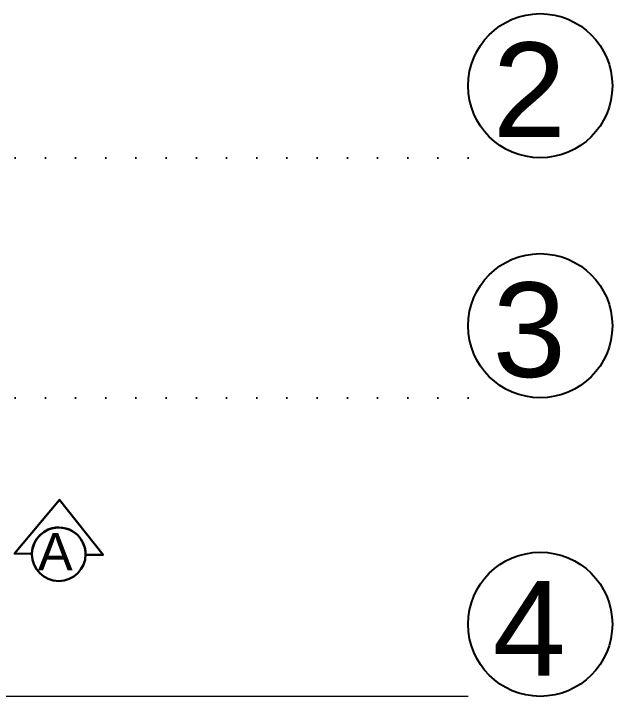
# Model space of a CAD drawing. Header units: millimetres. Extents: x 768 to 14077, y 324 to 18132.
# Drawn here: x 5075.1 to 5391.8, y 7851.7 to 8212.9 of the extents above; entities that cross this region are included whole.
import ezdxf

# ---------------------------------------------------------------- set-up
doc = ezdxf.new("R2010")
doc.units = ezdxf.units.MM
doc.linetypes.add('DOT2', pattern=[3.175, 0, -3.175])
doc.linetypes.add('HIDDENX2', pattern=[19.05, 12.7, -6.35])
doc.layers.add('SEM_AKS', color=161, linetype='Continuous')
doc.layers.add('SEM_KESİK1', color=254, linetype='HIDDENX2', lineweight=40)
doc.layers.add('SEM_TARAMA', color=253, linetype='Continuous', lineweight=5)
doc.styles.add('SEM_YAZI', font='arial.ttf')
doc.styles.get("Standard").update_dxf_attribs({"font": 'arial.ttf'})

msp = doc.modelspace()

# ---------------------------------------------------------------- linework, layer by layer
at = {"layer": 'SEM_AKS', "linetype": 'DOT2', "ltscale": 5}
for p, q in [((5315.5, 8136.67), (1033.23, 8136.67)), ((5315.5, 8009.67), (1033.23, 8009.67))]:
    msp.add_line(p, q, dxfattribs=at)
at = {"layer": 'SEM_AKS', "ltscale": 5}
for centre in [(5353.64, 8174.81), (5353.64, 8047.81), (5353.64, 7889.81)]:
    msp.add_circle(centre, 38.14, dxfattribs=at)
at = {"layer": 'SEM_KESİK1', "linetype": 'ByBlock', "lineweight": 30, "ltscale": 0.1}
msp.add_lwpolyline([(5084.74, 7927.07, -1.000319), (5113.12, 7926.63), (5122.37, 7926.49), (5099.37, 7955.75), (5075.49, 7927.21)], format="xyb", close=True, dxfattribs=at)
msp.add_circle((5098.93, 7926.85), 14.19, dxfattribs=at)
at = {"layer": 'SEM_TARAMA'}
msp.add_line((5315.5, 7851.67), (1033.23, 7851.67), dxfattribs=at)

# ---------------------------------------------------------------- texts
at = {"layer": 'SEM_AKS', "linetype": 'DOT2', "ltscale": 5}
for s, p in [('2', (5328.41, 8147.69)), ('3', (5328.41, 8020.69)), ('4', (5328.41, 7862.69))]:
    msp.add_text(s, height=50, dxfattribs=at).set_placement(p)
at = {"layer": 'SEM_KESİK1', "linetype": 'ByBlock', "lineweight": 30, "ltscale": 0.1, "insert": (5106.33, 7918.3), "char_height": 19.78, "width": 7.9102, "attachment_point": 9, "style": 'SEM_YAZI'}
msp.add_mtext('A', dxfattribs=at)

doc.saveas('drawing.dxf')
